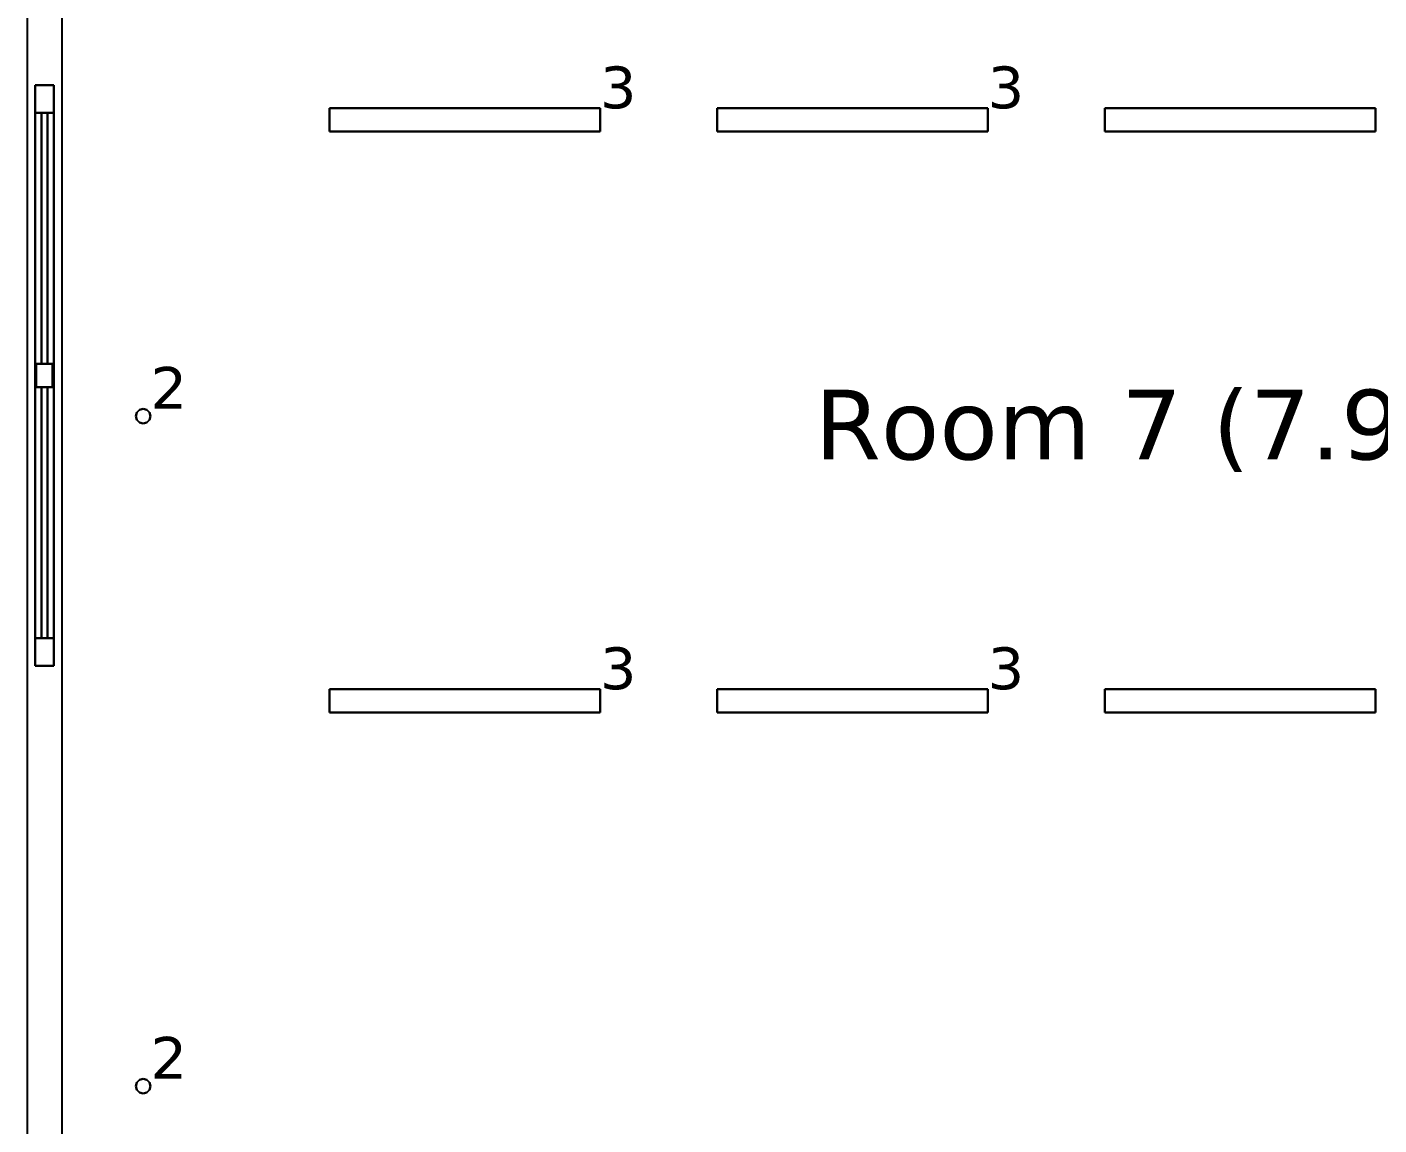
# Model space of a CAD drawing. Header units: inches. Extents: x -7.9 to 71.6, y -16.6 to 8.4.
# Drawn here: x -7.9 to -2.08, y -11.88 to -7.15 of the extents above; entities that cross this region are included whole.
import ezdxf

# ---------------------------------------------------------------- set-up
doc = ezdxf.new("R2010")
doc.units = ezdxf.units.IN
doc.header["$MEASUREMENT"] = 0
for name, color, linetype, true_color in [('DLX_APERT', 7, 'Continuous', 0x969696), ('DLX_CALC', 3, 'Continuous', 0x00ff00), ('DLX_CONT', 7, 'Continuous', 0x969696), ('DLX_DESC', 7, 'Continuous', 0x969696), ('DLX_LUM', 7, 'Continuous', 0x7f7f7f), ('DLX_LUMKEY_IDX', 7, 'Continuous', 0x969696)]:
    doc.layers.add(name, color=color, linetype=linetype, true_color=true_color)
doc.styles.add('TableTextStyle', font='')
doc.styles.get('TableTextStyle').set_extended_font_data('VERDANA.TTF')

msp = doc.modelspace()

# ---------------------------------------------------------------- linework, layer by layer
at = {"layer": 'DLX_APERT'}
for points in [[(-7.785, -7.4, 0), (-7.865, -7.4, 0)], [(-7.865, -7.4, 0), (-7.865, -9.9, 0)], [(-7.785, -7.4, 0), (-7.865, -7.4, 0)], [(-7.865, -7.4, 0), (-7.865, -7.4, 0)], [(-7.865, -7.4, 0), (-7.785, -7.4, 0)], [(-7.865, -9.9, 0), (-7.865, -7.4, 0)], [(-7.865, -7.4, 0), (-7.785, -7.4, 0)], [(-7.865, -9.9, 0), (-7.865, -7.4, 0)], [(-7.865, -7.4, 0), (-7.865, -7.4, 0)], [(-7.865, -7.4, 0), (-7.865, -9.9, 0)], [(-7.785, -9.9, 0), (-7.785, -7.4, 0)], [(-7.785, -7.4, 0), (-7.785, -7.4, 0)], [(-7.785, -7.4, 0), (-7.785, -9.9, 0)], [(-7.785, -9.9, 0), (-7.785, -7.4, 0)], [(-7.785, -7.4, 0), (-7.785, -7.4, 0)], [(-7.785, -7.4, 0), (-7.785, -9.9, 0)], [(-7.865, -9.78, 0), (-7.865, -7.52, 0)], [(-7.865, -7.52, 0), (-7.865, -7.52, 0)], [(-7.865, -7.52, 0), (-7.865, -9.78, 0)], [(-7.865, -9.78, 0), (-7.865, -7.52, 0)], [(-7.865, -7.52, 0), (-7.8375, -7.52, 0)], [(-7.8375, -7.52, 0), (-7.865, -7.52, 0)], [(-7.865, -7.52, 0), (-7.865, -7.52, 0)], [(-7.865, -7.52, 0), (-7.8375, -7.52, 0)], [(-7.8375, -7.52, 0), (-7.865, -7.52, 0)], [(-7.865, -7.52, 0), (-7.865, -9.78, 0)], [(-7.8375, -7.52, 0), (-7.8375, -8.6, 0)], [(-7.8375, -7.52, 0), (-7.8375, -7.52, 0)], [(-7.8375, -8.6, 0), (-7.8375, -7.52, 0)], [(-7.8375, -7.52, 0), (-7.8125, -7.52, 0)], [(-7.8375, -7.52, 0), (-7.8375, -7.52, 0)], [(-7.8375, -7.52, 0), (-7.8125, -7.52, 0)], [(-7.8125, -7.52, 0), (-7.8375, -7.52, 0)], [(-7.8125, -7.52, 0), (-7.8375, -7.52, 0)], [(-7.8375, -7.52, 0), (-7.8375, -8.6, 0)], [(-7.8375, -8.6, 0), (-7.8375, -7.52, 0)], [(-7.8375, -8.6, 0), (-7.8375, -7.52, 0)], [(-7.8375, -7.52, 0), (-7.8375, -7.52, 0)], [(-7.8375, -7.52, 0), (-7.8375, -8.6, 0)], [(-7.8125, -7.52, 0), (-7.8375, -7.52, 0)], [(-7.8375, -7.52, 0), (-7.8375, -8.6, 0)], [(-7.8125, -7.52, 0), (-7.8375, -7.52, 0)], [(-7.8375, -7.52, 0), (-7.8375, -7.52, 0)], [(-7.8375, -7.52, 0), (-7.8125, -7.52, 0)], [(-7.8375, -8.6, 0), (-7.8375, -7.52, 0)], [(-7.8375, -7.52, 0), (-7.8125, -7.52, 0)], [(-7.785, -7.52, 0), (-7.8125, -7.52, 0)], [(-7.8125, -7.52, 0), (-7.8125, -8.6, 0)], [(-7.8125, -7.52, 0), (-7.8125, -8.6, 0)], [(-7.8125, -7.52, 0), (-7.8125, -7.52, 0)], [(-7.8125, -7.52, 0), (-7.785, -7.52, 0)], [(-7.785, -7.52, 0), (-7.8125, -7.52, 0)], [(-7.8125, -7.52, 0), (-7.8125, -7.52, 0)], [(-7.8125, -8.6, 0), (-7.8125, -7.52, 0)], [(-7.8125, -8.6, 0), (-7.8125, -7.52, 0)], [(-7.8125, -7.52, 0), (-7.785, -7.52, 0)], [(-7.8125, -8.6, 0), (-7.8125, -7.52, 0)], [(-7.8125, -7.52, 0), (-7.8125, -7.52, 0)], [(-7.8125, -7.52, 0), (-7.8125, -8.6, 0)], [(-7.8125, -8.6, 0), (-7.8125, -7.52, 0)], [(-7.8125, -7.52, 0), (-7.8125, -7.52, 0)], [(-7.8125, -7.52, 0), (-7.8125, -8.6, 0)], [(-7.785, -9.78, 0), (-7.785, -7.52, 0)], [(-7.785, -7.52, 0), (-7.785, -7.52, 0)], [(-7.785, -7.52, 0), (-7.785, -9.78, 0)], [(-7.785, -9.78, 0), (-7.785, -7.52, 0)], [(-7.785, -7.52, 0), (-7.785, -7.52, 0)], [(-7.785, -7.52, 0), (-7.785, -9.78, 0)], [(-7.8375, -8.6, 0), (-7.86, -8.6, 0)], [(-7.86, -8.6, 0), (-7.86, -8.7, 0)], [(-7.86, -8.7, 0), (-7.86, -8.6, 0)], [(-7.86, -8.6, 0), (-7.8375, -8.6, 0)], [(-7.86, -8.7, 0), (-7.86, -8.6, 0)], [(-7.86, -8.6, 0), (-7.8375, -8.6, 0)], [(-7.86, -8.6, 0), (-7.86, -8.7, 0)], [(-7.8375, -8.6, 0), (-7.86, -8.6, 0)], [(-7.8375, -8.6, 0), (-7.86, -8.6, 0)], [(-7.86, -8.6, 0), (-7.86, -8.6, 0)], [(-7.86, -8.6, 0), (-7.8375, -8.6, 0)], [(-7.86, -8.6, 0), (-7.86, -8.6, 0)], [(-7.86, -8.6, 0), (-7.86, -8.7, 0)], [(-7.86, -8.7, 0), (-7.86, -8.6, 0)], [(-7.8375, -8.6, 0), (-7.86, -8.6, 0)], [(-7.86, -8.6, 0), (-7.86, -8.7, 0)], [(-7.86, -8.6, 0), (-7.8375, -8.6, 0)], [(-7.86, -8.7, 0), (-7.86, -8.6, 0)], [(-7.8125, -8.6, 0), (-7.8375, -8.6, 0)], [(-7.8375, -8.6, 0), (-7.8125, -8.6, 0)], [(-7.8375, -8.6, 0), (-7.8125, -8.6, 0)], [(-7.8125, -8.6, 0), (-7.8375, -8.6, 0)], [(-7.8375, -8.6, 0), (-7.8375, -8.6, 0)], [(-7.8375, -8.6, 0), (-7.8125, -8.6, 0)], [(-7.8125, -8.6, 0), (-7.8375, -8.6, 0)], [(-7.8375, -8.6, 0), (-7.8375, -8.6, 0)], [(-7.8125, -8.6, 0), (-7.8375, -8.6, 0)], [(-7.8375, -8.6, 0), (-7.8125, -8.6, 0)], [(-7.8125, -8.6, 0), (-7.8375, -8.6, 0)], [(-7.8375, -8.6, 0), (-7.8375, -8.6, 0)], [(-7.8375, -8.6, 0), (-7.8125, -8.6, 0)], [(-7.8375, -8.6, 0), (-7.8375, -8.6, 0)], [(-7.8375, -8.6, 0), (-7.8125, -8.6, 0)], [(-7.8125, -8.6, 0), (-7.8375, -8.6, 0)], [(-7.8125, -8.6, 0), (-7.79, -8.6, 0)], [(-7.79, -8.6, 0), (-7.8125, -8.6, 0)], [(-7.8125, -8.6, 0), (-7.79, -8.6, 0)], [(-7.79, -8.6, 0), (-7.8125, -8.6, 0)], [(-7.8125, -8.6, 0), (-7.8125, -8.6, 0)], [(-7.8125, -8.6, 0), (-7.79, -8.6, 0)], [(-7.79, -8.6, 0), (-7.8125, -8.6, 0)], [(-7.8125, -8.6, 0), (-7.8125, -8.6, 0)], [(-7.79, -8.6, 0), (-7.8125, -8.6, 0)], [(-7.8125, -8.6, 0), (-7.79, -8.6, 0)], [(-7.8125, -8.6, 0), (-7.8125, -8.6, 0)], [(-7.8125, -8.6, 0), (-7.8125, -8.6, 0)], [(-7.79, -8.6, 0), (-7.79, -8.7, 0)], [(-7.79, -8.7, 0), (-7.79, -8.6, 0)], [(-7.79, -8.6, 0), (-7.79, -8.7, 0)], [(-7.79, -8.7, 0), (-7.79, -8.6, 0)], [(-7.79, -8.6, 0), (-7.79, -8.6, 0)], [(-7.79, -8.6, 0), (-7.79, -8.7, 0)], [(-7.79, -8.7, 0), (-7.79, -8.6, 0)], [(-7.79, -8.6, 0), (-7.79, -8.6, 0)], [(-7.79, -8.7, 0), (-7.79, -8.6, 0)], [(-7.79, -8.6, 0), (-7.79, -8.7, 0)], [(-7.86, -8.7, 0), (-7.8375, -8.7, 0)], [(-7.8375, -8.7, 0), (-7.86, -8.7, 0)], [(-7.8375, -8.7, 0), (-7.86, -8.7, 0)], [(-7.86, -8.7, 0), (-7.8375, -8.7, 0)], [(-7.86, -8.7, 0), (-7.86, -8.7, 0)], [(-7.8375, -8.7, 0), (-7.86, -8.7, 0)], [(-7.86, -8.7, 0), (-7.86, -8.7, 0)], [(-7.86, -8.7, 0), (-7.8375, -8.7, 0)], [(-7.86, -8.7, 0), (-7.8375, -8.7, 0)], [(-7.8375, -8.7, 0), (-7.86, -8.7, 0)], [(-7.8375, -8.7, 0), (-7.8375, -9.78, 0)], [(-7.8375, -9.78, 0), (-7.8375, -8.7, 0)], [(-7.8375, -8.7, 0), (-7.8125, -8.7, 0)], [(-7.8125, -8.7, 0), (-7.8375, -8.7, 0)], [(-7.8375, -8.7, 0), (-7.8375, -9.78, 0)], [(-7.8125, -8.7, 0), (-7.8375, -8.7, 0)], [(-7.8375, -9.78, 0), (-7.8375, -8.7, 0)], [(-7.8375, -8.7, 0), (-7.8125, -8.7, 0)], [(-7.8375, -8.7, 0), (-7.8375, -8.7, 0)], [(-7.8375, -8.7, 0), (-7.8125, -8.7, 0)], [(-7.8125, -8.7, 0), (-7.8375, -8.7, 0)], [(-7.8375, -8.7, 0), (-7.8375, -8.7, 0)], [(-7.8375, -8.7, 0), (-7.8125, -8.7, 0)], [(-7.8125, -8.7, 0), (-7.8375, -8.7, 0)], [(-7.8125, -8.7, 0), (-7.8375, -8.7, 0)], [(-7.8375, -8.7, 0), (-7.8375, -8.7, 0)], [(-7.8375, -8.7, 0), (-7.8125, -8.7, 0)], [(-7.8375, -9.78, 0), (-7.8375, -8.7, 0)], [(-7.8375, -8.7, 0), (-7.8375, -8.7, 0)], [(-7.8375, -8.7, 0), (-7.8375, -9.78, 0)], [(-7.8125, -8.7, 0), (-7.8375, -8.7, 0)], [(-7.8375, -8.7, 0), (-7.8375, -9.78, 0)], [(-7.8375, -9.78, 0), (-7.8375, -8.7, 0)], [(-7.8375, -8.7, 0), (-7.8125, -8.7, 0)], [(-7.79, -8.7, 0), (-7.8125, -8.7, 0)], [(-7.8125, -8.7, 0), (-7.8125, -9.78, 0)], [(-7.8125, -8.7, 0), (-7.8125, -9.78, 0)], [(-7.8125, -9.78, 0), (-7.8125, -8.7, 0)], [(-7.8125, -9.78, 0), (-7.8125, -8.7, 0)], [(-7.8125, -8.7, 0), (-7.79, -8.7, 0)], [(-7.79, -8.7, 0), (-7.8125, -8.7, 0)], [(-7.8125, -8.7, 0), (-7.79, -8.7, 0)], [(-7.8125, -8.7, 0), (-7.8125, -8.7, 0)], [(-7.8125, -8.7, 0), (-7.79, -8.7, 0)], [(-7.79, -8.7, 0), (-7.8125, -8.7, 0)], [(-7.8125, -8.7, 0), (-7.8125, -8.7, 0)], [(-7.8125, -8.7, 0), (-7.79, -8.7, 0)], [(-7.79, -8.7, 0), (-7.8125, -8.7, 0)], [(-7.8125, -9.78, 0), (-7.8125, -8.7, 0)], [(-7.8125, -8.7, 0), (-7.8125, -8.7, 0)], [(-7.8125, -8.7, 0), (-7.8125, -9.78, 0)], [(-7.8125, -8.7, 0), (-7.8125, -8.7, 0)], [(-7.8125, -9.78, 0), (-7.8125, -8.7, 0)], [(-7.8125, -8.7, 0), (-7.8125, -9.78, 0)], [(-7.79, -8.7, 0), (-7.79, -8.7, 0)], [(-7.79, -8.7, 0), (-7.79, -8.7, 0)], [(-7.865, -9.78, 0), (-7.865, -9.78, 0)], [(-7.8375, -9.78, 0), (-7.865, -9.78, 0)], [(-7.8375, -9.78, 0), (-7.865, -9.78, 0)], [(-7.865, -9.78, 0), (-7.865, -9.78, 0)], [(-7.865, -9.78, 0), (-7.8375, -9.78, 0)], [(-7.865, -9.78, 0), (-7.8375, -9.78, 0)], [(-7.8375, -9.78, 0), (-7.8375, -9.78, 0)], [(-7.8375, -9.78, 0), (-7.8125, -9.78, 0)], [(-7.8125, -9.78, 0), (-7.8375, -9.78, 0)], [(-7.8125, -9.78, 0), (-7.8375, -9.78, 0)], [(-7.8375, -9.78, 0), (-7.8375, -9.78, 0)], [(-7.8375, -9.78, 0), (-7.8125, -9.78, 0)], [(-7.8375, -9.78, 0), (-7.8375, -9.78, 0)], [(-7.8375, -9.78, 0), (-7.8125, -9.78, 0)], [(-7.8125, -9.78, 0), (-7.8375, -9.78, 0)], [(-7.8375, -9.78, 0), (-7.8375, -9.78, 0)], [(-7.8375, -9.78, 0), (-7.8125, -9.78, 0)], [(-7.8125, -9.78, 0), (-7.8375, -9.78, 0)], [(-7.8125, -9.78, 0), (-7.8125, -9.78, 0)], [(-7.8125, -9.78, 0), (-7.785, -9.78, 0)], [(-7.8125, -9.78, 0), (-7.8125, -9.78, 0)], [(-7.8125, -9.78, 0), (-7.785, -9.78, 0)], [(-7.785, -9.78, 0), (-7.8125, -9.78, 0)], [(-7.785, -9.78, 0), (-7.8125, -9.78, 0)], [(-7.8125, -9.78, 0), (-7.8125, -9.78, 0)], [(-7.8125, -9.78, 0), (-7.8125, -9.78, 0)], [(-7.785, -9.78, 0), (-7.785, -9.78, 0)], [(-7.785, -9.78, 0), (-7.785, -9.78, 0)], [(-7.865, -9.9, 0), (-7.785, -9.9, 0)], [(-7.785, -9.9, 0), (-7.865, -9.9, 0)], [(-7.785, -9.9, 0), (-7.865, -9.9, 0)], [(-7.865, -9.9, 0), (-7.865, -9.9, 0)], [(-7.865, -9.9, 0), (-7.785, -9.9, 0)], [(-7.865, -9.9, 0), (-7.865, -9.9, 0)], [(-7.785, -9.9, 0), (-7.785, -9.9, 0)], [(-7.785, -9.9, 0), (-7.785, -9.9, 0)]]:
    msp.add_polyline3d(points, dxfattribs=at)
at = {"layer": 'DLX_CALC'}
msp.add_polyline3d([(-7.75, -5.5, 0), (-7.75, -12.1, 0)], dxfattribs=at)
at = {"layer": 'DLX_CONT'}
for points in [[(-7.9, -5.3, 0), (-7.9, -12.3, 0)], [(-7.75, -5.5, 0), (-7.75, -12.1, 0)]]:
    msp.add_polyline3d(points, dxfattribs=at)
at = {"layer": 'DLX_LUM'}
for points in [[(-6.5977, -7.6, 0), (-6.5977, -7.5, 0)], [(-6.5977, -7.5, 0), (-6.5977, -7.5, 0)], [(-6.5977, -7.5, 0), (-6.5977, -7.6, 0)], [(-6.5977, -7.5, 0), (-5.4327, -7.5, 0)], [(-5.4327, -7.5, 0), (-6.5977, -7.5, 0)], [(-6.5977, -7.5, 0), (-6.5977, -7.5, 0)], [(-6.5977, -7.5, 0), (-6.5977, -7.6, 0)], [(-5.4327, -7.5, 0), (-6.5977, -7.5, 0)], [(-6.5977, -7.6, 0), (-6.5977, -7.5, 0)], [(-6.5977, -7.5, 0), (-5.4327, -7.5, 0)], [(-5.4327, -7.5, 0), (-5.4327, -7.6, 0)], [(-5.4327, -7.6, 0), (-5.4327, -7.5, 0)], [(-5.4327, -7.5, 0), (-5.4327, -7.5, 0)], [(-5.4327, -7.5, 0), (-5.4327, -7.5, 0)], [(-5.4327, -7.6, 0), (-5.4327, -7.5, 0)], [(-5.4327, -7.5, 0), (-5.4327, -7.6, 0)], [(-4.9282, -7.6, 0), (-4.9282, -7.5, 0)], [(-4.9282, -7.5, 0), (-4.9282, -7.5, 0)], [(-4.9282, -7.5, 0), (-4.9282, -7.6, 0)], [(-4.9282, -7.5, 0), (-3.7632, -7.5, 0)], [(-3.7632, -7.5, 0), (-4.9282, -7.5, 0)], [(-4.9282, -7.5, 0), (-4.9282, -7.5, 0)], [(-4.9282, -7.5, 0), (-4.9282, -7.6, 0)], [(-3.7632, -7.5, 0), (-4.9282, -7.5, 0)], [(-4.9282, -7.6, 0), (-4.9282, -7.5, 0)], [(-4.9282, -7.5, 0), (-3.7632, -7.5, 0)], [(-3.7632, -7.5, 0), (-3.7632, -7.6, 0)], [(-3.7632, -7.6, 0), (-3.7632, -7.5, 0)], [(-3.7632, -7.5, 0), (-3.7632, -7.5, 0)], [(-3.7632, -7.5, 0), (-3.7632, -7.5, 0)], [(-3.7632, -7.6, 0), (-3.7632, -7.5, 0)], [(-3.7632, -7.5, 0), (-3.7632, -7.6, 0)], [(-3.2587, -7.6, 0), (-3.2587, -7.5, 0)], [(-3.2587, -7.5, 0), (-3.2587, -7.5, 0)], [(-3.2587, -7.5, 0), (-3.2587, -7.6, 0)], [(-3.2587, -7.5, 0), (-2.0937, -7.5, 0)], [(-2.0937, -7.5, 0), (-3.2587, -7.5, 0)], [(-3.2587, -7.5, 0), (-3.2587, -7.5, 0)], [(-3.2587, -7.5, 0), (-3.2587, -7.6, 0)], [(-2.0937, -7.5, 0), (-3.2587, -7.5, 0)], [(-3.2587, -7.6, 0), (-3.2587, -7.5, 0)], [(-3.2587, -7.5, 0), (-2.0937, -7.5, 0)], [(-2.0937, -7.5, 0), (-2.0937, -7.6, 0)], [(-2.0937, -7.6, 0), (-2.0937, -7.5, 0)], [(-2.0937, -7.5, 0), (-2.0937, -7.5, 0)], [(-2.0937, -7.5, 0), (-2.0937, -7.5, 0)], [(-2.0937, -7.6, 0), (-2.0937, -7.5, 0)], [(-2.0937, -7.5, 0), (-2.0937, -7.6, 0)], [(-5.4327, -7.6, 0), (-6.5977, -7.6, 0)], [(-6.5977, -7.6, 0), (-6.5977, -7.6, 0)], [(-6.5977, -7.6, 0), (-5.4327, -7.6, 0)], [(-6.5977, -7.6, 0), (-6.5977, -7.6, 0)], [(-6.5977, -7.6, 0), (-5.4327, -7.6, 0)], [(-5.4327, -7.6, 0), (-6.5977, -7.6, 0)], [(-5.4327, -7.6, 0), (-5.4327, -7.6, 0)], [(-5.4327, -7.6, 0), (-5.4327, -7.6, 0)], [(-3.7632, -7.6, 0), (-4.9282, -7.6, 0)], [(-4.9282, -7.6, 0), (-4.9282, -7.6, 0)], [(-4.9282, -7.6, 0), (-3.7632, -7.6, 0)], [(-4.9282, -7.6, 0), (-4.9282, -7.6, 0)], [(-4.9282, -7.6, 0), (-3.7632, -7.6, 0)], [(-3.7632, -7.6, 0), (-4.9282, -7.6, 0)], [(-3.7632, -7.6, 0), (-3.7632, -7.6, 0)], [(-3.7632, -7.6, 0), (-3.7632, -7.6, 0)], [(-2.0937, -7.6, 0), (-3.2587, -7.6, 0)], [(-3.2587, -7.6, 0), (-3.2587, -7.6, 0)], [(-3.2587, -7.6, 0), (-2.0937, -7.6, 0)], [(-3.2587, -7.6, 0), (-3.2587, -7.6, 0)], [(-3.2587, -7.6, 0), (-2.0937, -7.6, 0)], [(-2.0937, -7.6, 0), (-3.2587, -7.6, 0)], [(-2.0937, -7.6, 0), (-2.0937, -7.6, 0)], [(-2.0937, -7.6, 0), (-2.0937, -7.6, 0)], [(-7.432, -8.825, 0), (-7.4277, -8.809, 0)], [(-7.4277, -8.809, 0), (-7.432, -8.825, 0)], [(-7.4277, -8.809, 0), (-7.432, -8.825, 0)], [(-7.432, -8.825, 0), (-7.4277, -8.809, 0)], [(-7.4277, -8.841, 0), (-7.432, -8.825, 0)], [(-7.432, -8.825, 0), (-7.432, -8.825, 0)], [(-7.432, -8.825, 0), (-7.4277, -8.841, 0)], [(-7.432, -8.825, 0), (-7.432, -8.825, 0)], [(-7.432, -8.825, 0), (-7.4277, -8.841, 0)], [(-7.4277, -8.841, 0), (-7.432, -8.825, 0)], [(-7.4277, -8.809, 0), (-7.416, -8.7973, 0)], [(-7.416, -8.7973, 0), (-7.4277, -8.809, 0)], [(-7.416, -8.7973, 0), (-7.4277, -8.809, 0)], [(-7.4277, -8.809, 0), (-7.416, -8.7973, 0)], [(-7.4277, -8.809, 0), (-7.4277, -8.809, 0)], [(-7.4277, -8.809, 0), (-7.4277, -8.809, 0)], [(-7.416, -8.8527, 0), (-7.4277, -8.841, 0)], [(-7.4277, -8.841, 0), (-7.4277, -8.841, 0)], [(-7.4277, -8.841, 0), (-7.416, -8.8527, 0)], [(-7.4277, -8.841, 0), (-7.4277, -8.841, 0)], [(-7.4277, -8.841, 0), (-7.416, -8.8527, 0)], [(-7.416, -8.8527, 0), (-7.4277, -8.841, 0)], [(-7.416, -8.7973, 0), (-7.4, -8.793, 0)], [(-7.4, -8.793, 0), (-7.416, -8.7973, 0)], [(-7.4, -8.793, 0), (-7.416, -8.7973, 0)], [(-7.416, -8.7973, 0), (-7.4, -8.793, 0)], [(-7.416, -8.7973, 0), (-7.416, -8.7973, 0)], [(-7.416, -8.7973, 0), (-7.416, -8.7973, 0)], [(-7.4, -8.793, 0), (-7.4, -8.793, 0)], [(-7.4, -8.793, 0), (-7.384, -8.7973, 0)], [(-7.384, -8.7973, 0), (-7.4, -8.793, 0)], [(-7.4, -8.793, 0), (-7.4, -8.793, 0)], [(-7.384, -8.7973, 0), (-7.4, -8.793, 0)], [(-7.4, -8.793, 0), (-7.384, -8.7973, 0)], [(-7.384, -8.7973, 0), (-7.384, -8.7973, 0)], [(-7.384, -8.7973, 0), (-7.3723, -8.809, 0)], [(-7.3723, -8.809, 0), (-7.384, -8.7973, 0)], [(-7.384, -8.7973, 0), (-7.384, -8.7973, 0)], [(-7.3723, -8.809, 0), (-7.384, -8.7973, 0)], [(-7.384, -8.7973, 0), (-7.3723, -8.809, 0)], [(-7.3723, -8.841, 0), (-7.384, -8.8527, 0)], [(-7.384, -8.8527, 0), (-7.3723, -8.841, 0)], [(-7.384, -8.8527, 0), (-7.3723, -8.841, 0)], [(-7.3723, -8.841, 0), (-7.384, -8.8527, 0)], [(-7.3723, -8.809, 0), (-7.3723, -8.809, 0)], [(-7.3723, -8.809, 0), (-7.368, -8.825, 0)], [(-7.368, -8.825, 0), (-7.3723, -8.809, 0)], [(-7.3723, -8.809, 0), (-7.3723, -8.809, 0)], [(-7.368, -8.825, 0), (-7.3723, -8.809, 0)], [(-7.3723, -8.809, 0), (-7.368, -8.825, 0)], [(-7.368, -8.825, 0), (-7.3723, -8.841, 0)], [(-7.3723, -8.841, 0), (-7.368, -8.825, 0)], [(-7.3723, -8.841, 0), (-7.368, -8.825, 0)], [(-7.368, -8.825, 0), (-7.3723, -8.841, 0)], [(-7.3723, -8.841, 0), (-7.3723, -8.841, 0)], [(-7.3723, -8.841, 0), (-7.3723, -8.841, 0)], [(-7.368, -8.825, 0), (-7.368, -8.825, 0)], [(-7.368, -8.825, 0), (-7.368, -8.825, 0)], [(-7.4, -8.857, 0), (-7.416, -8.8527, 0)], [(-7.416, -8.8527, 0), (-7.416, -8.8527, 0)], [(-7.416, -8.8527, 0), (-7.4, -8.857, 0)], [(-7.416, -8.8527, 0), (-7.416, -8.8527, 0)], [(-7.416, -8.8527, 0), (-7.4, -8.857, 0)], [(-7.4, -8.857, 0), (-7.416, -8.8527, 0)], [(-7.384, -8.8527, 0), (-7.4, -8.857, 0)], [(-7.4, -8.857, 0), (-7.384, -8.8527, 0)], [(-7.4, -8.857, 0), (-7.384, -8.8527, 0)], [(-7.384, -8.8527, 0), (-7.4, -8.857, 0)], [(-7.4, -8.857, 0), (-7.4, -8.857, 0)], [(-7.4, -8.857, 0), (-7.4, -8.857, 0)], [(-7.384, -8.8527, 0), (-7.384, -8.8527, 0)], [(-7.384, -8.8527, 0), (-7.384, -8.8527, 0)], [(-6.5977, -10.1, 0), (-6.5977, -10, 0)], [(-6.5977, -10, 0), (-6.5977, -10, 0)], [(-6.5977, -10, 0), (-6.5977, -10.1, 0)], [(-6.5977, -10, 0), (-5.4327, -10, 0)], [(-5.4327, -10, 0), (-6.5977, -10, 0)], [(-6.5977, -10, 0), (-6.5977, -10, 0)], [(-6.5977, -10, 0), (-6.5977, -10.1, 0)], [(-5.4327, -10, 0), (-6.5977, -10, 0)], [(-6.5977, -10.1, 0), (-6.5977, -10, 0)], [(-6.5977, -10, 0), (-5.4327, -10, 0)], [(-5.4327, -10, 0), (-5.4327, -10.1, 0)], [(-5.4327, -10.1, 0), (-5.4327, -10, 0)], [(-5.4327, -10, 0), (-5.4327, -10, 0)], [(-5.4327, -10, 0), (-5.4327, -10, 0)], [(-5.4327, -10.1, 0), (-5.4327, -10, 0)], [(-5.4327, -10, 0), (-5.4327, -10.1, 0)], [(-4.9282, -10.1, 0), (-4.9282, -10, 0)], [(-4.9282, -10, 0), (-4.9282, -10, 0)], [(-4.9282, -10, 0), (-4.9282, -10.1, 0)], [(-4.9282, -10, 0), (-3.7632, -10, 0)], [(-3.7632, -10, 0), (-4.9282, -10, 0)], [(-4.9282, -10, 0), (-4.9282, -10, 0)], [(-4.9282, -10, 0), (-4.9282, -10.1, 0)], [(-3.7632, -10, 0), (-4.9282, -10, 0)], [(-4.9282, -10.1, 0), (-4.9282, -10, 0)], [(-4.9282, -10, 0), (-3.7632, -10, 0)], [(-3.7632, -10, 0), (-3.7632, -10.1, 0)], [(-3.7632, -10.1, 0), (-3.7632, -10, 0)], [(-3.7632, -10, 0), (-3.7632, -10, 0)], [(-3.7632, -10, 0), (-3.7632, -10, 0)], [(-3.7632, -10.1, 0), (-3.7632, -10, 0)], [(-3.7632, -10, 0), (-3.7632, -10.1, 0)], [(-3.2587, -10.1, 0), (-3.2587, -10, 0)], [(-3.2587, -10, 0), (-3.2587, -10, 0)], [(-3.2587, -10, 0), (-3.2587, -10.1, 0)], [(-3.2587, -10, 0), (-2.0937, -10, 0)], [(-2.0937, -10, 0), (-3.2587, -10, 0)], [(-3.2587, -10, 0), (-3.2587, -10, 0)], [(-3.2587, -10, 0), (-3.2587, -10.1, 0)], [(-2.0937, -10, 0), (-3.2587, -10, 0)], [(-3.2587, -10.1, 0), (-3.2587, -10, 0)], [(-3.2587, -10, 0), (-2.0937, -10, 0)], [(-2.0937, -10, 0), (-2.0937, -10.1, 0)], [(-2.0937, -10.1, 0), (-2.0937, -10, 0)], [(-2.0937, -10, 0), (-2.0937, -10, 0)], [(-2.0937, -10, 0), (-2.0937, -10, 0)], [(-2.0937, -10.1, 0), (-2.0937, -10, 0)], [(-2.0937, -10, 0), (-2.0937, -10.1, 0)], [(-5.4327, -10.1, 0), (-6.5977, -10.1, 0)], [(-6.5977, -10.1, 0), (-6.5977, -10.1, 0)], [(-6.5977, -10.1, 0), (-5.4327, -10.1, 0)], [(-6.5977, -10.1, 0), (-6.5977, -10.1, 0)], [(-6.5977, -10.1, 0), (-5.4327, -10.1, 0)], [(-5.4327, -10.1, 0), (-6.5977, -10.1, 0)], [(-5.4327, -10.1, 0), (-5.4327, -10.1, 0)], [(-5.4327, -10.1, 0), (-5.4327, -10.1, 0)], [(-3.7632, -10.1, 0), (-4.9282, -10.1, 0)], [(-4.9282, -10.1, 0), (-4.9282, -10.1, 0)], [(-4.9282, -10.1, 0), (-3.7632, -10.1, 0)], [(-4.9282, -10.1, 0), (-4.9282, -10.1, 0)], [(-4.9282, -10.1, 0), (-3.7632, -10.1, 0)], [(-3.7632, -10.1, 0), (-4.9282, -10.1, 0)], [(-3.7632, -10.1, 0), (-3.7632, -10.1, 0)], [(-3.7632, -10.1, 0), (-3.7632, -10.1, 0)], [(-2.0937, -10.1, 0), (-3.2587, -10.1, 0)], [(-3.2587, -10.1, 0), (-3.2587, -10.1, 0)], [(-3.2587, -10.1, 0), (-2.0937, -10.1, 0)], [(-3.2587, -10.1, 0), (-3.2587, -10.1, 0)], [(-3.2587, -10.1, 0), (-2.0937, -10.1, 0)], [(-2.0937, -10.1, 0), (-3.2587, -10.1, 0)], [(-2.0937, -10.1, 0), (-2.0937, -10.1, 0)], [(-2.0937, -10.1, 0), (-2.0937, -10.1, 0)], [(-7.432, -11.7083, 0), (-7.4277, -11.6923, 0)], [(-7.4277, -11.6923, 0), (-7.432, -11.7083, 0)], [(-7.4277, -11.6923, 0), (-7.432, -11.7083, 0)], [(-7.432, -11.7083, 0), (-7.4277, -11.6923, 0)], [(-7.4277, -11.6923, 0), (-7.416, -11.6806, 0)], [(-7.416, -11.6806, 0), (-7.4277, -11.6923, 0)], [(-7.416, -11.6806, 0), (-7.4277, -11.6923, 0)], [(-7.4277, -11.6923, 0), (-7.416, -11.6806, 0)], [(-7.4277, -11.6923, 0), (-7.4277, -11.6923, 0)], [(-7.4277, -11.6923, 0), (-7.4277, -11.6923, 0)], [(-7.416, -11.6806, 0), (-7.4, -11.6763, 0)], [(-7.4, -11.6763, 0), (-7.416, -11.6806, 0)], [(-7.4, -11.6763, 0), (-7.416, -11.6806, 0)], [(-7.416, -11.6806, 0), (-7.4, -11.6763, 0)], [(-7.416, -11.6806, 0), (-7.416, -11.6806, 0)], [(-7.416, -11.6806, 0), (-7.416, -11.6806, 0)], [(-7.4, -11.6763, 0), (-7.4, -11.6763, 0)], [(-7.4, -11.6763, 0), (-7.384, -11.6806, 0)], [(-7.384, -11.6806, 0), (-7.4, -11.6763, 0)], [(-7.4, -11.6763, 0), (-7.4, -11.6763, 0)], [(-7.384, -11.6806, 0), (-7.4, -11.6763, 0)], [(-7.4, -11.6763, 0), (-7.384, -11.6806, 0)], [(-7.384, -11.6806, 0), (-7.384, -11.6806, 0)], [(-7.384, -11.6806, 0), (-7.3723, -11.6923, 0)], [(-7.3723, -11.6923, 0), (-7.384, -11.6806, 0)], [(-7.384, -11.6806, 0), (-7.384, -11.6806, 0)], [(-7.3723, -11.6923, 0), (-7.384, -11.6806, 0)], [(-7.384, -11.6806, 0), (-7.3723, -11.6923, 0)], [(-7.3723, -11.6923, 0), (-7.3723, -11.6923, 0)], [(-7.3723, -11.6923, 0), (-7.368, -11.7083, 0)], [(-7.368, -11.7083, 0), (-7.3723, -11.6923, 0)], [(-7.3723, -11.6923, 0), (-7.3723, -11.6923, 0)], [(-7.368, -11.7083, 0), (-7.3723, -11.6923, 0)], [(-7.3723, -11.6923, 0), (-7.368, -11.7083, 0)], [(-7.4277, -11.7243, 0), (-7.432, -11.7083, 0)], [(-7.432, -11.7083, 0), (-7.432, -11.7083, 0)], [(-7.432, -11.7083, 0), (-7.4277, -11.7243, 0)], [(-7.432, -11.7083, 0), (-7.432, -11.7083, 0)], [(-7.432, -11.7083, 0), (-7.4277, -11.7243, 0)], [(-7.4277, -11.7243, 0), (-7.432, -11.7083, 0)], [(-7.416, -11.736, 0), (-7.4277, -11.7243, 0)], [(-7.4277, -11.7243, 0), (-7.4277, -11.7243, 0)], [(-7.4277, -11.7243, 0), (-7.416, -11.736, 0)], [(-7.4277, -11.7243, 0), (-7.4277, -11.7243, 0)], [(-7.4277, -11.7243, 0), (-7.416, -11.736, 0)], [(-7.416, -11.736, 0), (-7.4277, -11.7243, 0)], [(-7.4, -11.7403, 0), (-7.416, -11.736, 0)], [(-7.416, -11.736, 0), (-7.416, -11.736, 0)], [(-7.416, -11.736, 0), (-7.4, -11.7403, 0)], [(-7.416, -11.736, 0), (-7.416, -11.736, 0)], [(-7.416, -11.736, 0), (-7.4, -11.7403, 0)], [(-7.4, -11.7403, 0), (-7.416, -11.736, 0)], [(-7.384, -11.736, 0), (-7.4, -11.7403, 0)], [(-7.4, -11.7403, 0), (-7.384, -11.736, 0)], [(-7.4, -11.7403, 0), (-7.384, -11.736, 0)], [(-7.384, -11.736, 0), (-7.4, -11.7403, 0)], [(-7.4, -11.7403, 0), (-7.4, -11.7403, 0)], [(-7.4, -11.7403, 0), (-7.4, -11.7403, 0)], [(-7.3723, -11.7243, 0), (-7.384, -11.736, 0)], [(-7.384, -11.736, 0), (-7.3723, -11.7243, 0)], [(-7.384, -11.736, 0), (-7.3723, -11.7243, 0)], [(-7.3723, -11.7243, 0), (-7.384, -11.736, 0)], [(-7.384, -11.736, 0), (-7.384, -11.736, 0)], [(-7.384, -11.736, 0), (-7.384, -11.736, 0)], [(-7.368, -11.7083, 0), (-7.3723, -11.7243, 0)], [(-7.3723, -11.7243, 0), (-7.368, -11.7083, 0)], [(-7.3723, -11.7243, 0), (-7.368, -11.7083, 0)], [(-7.368, -11.7083, 0), (-7.3723, -11.7243, 0)], [(-7.3723, -11.7243, 0), (-7.3723, -11.7243, 0)], [(-7.3723, -11.7243, 0), (-7.3723, -11.7243, 0)], [(-7.368, -11.7083, 0), (-7.368, -11.7083, 0)], [(-7.368, -11.7083, 0), (-7.368, -11.7083, 0)]]:
    msp.add_polyline3d(points, dxfattribs=at)

# ---------------------------------------------------------------- texts
at = {"layer": 'DLX_DESC', "style": 'TableTextStyle'}
msp.add_text('Room 7 (7.96 W/m²)', height=0.3, dxfattribs=at).set_placement((-4.5091, -9.0111))
at = {"layer": 'DLX_LUMKEY_IDX', "style": 'TableTextStyle'}
for s, p in [('3', (-5.4327, -7.5)), ('3', (-3.7632, -7.5)), ('2', (-7.368, -8.793)), ('3', (-5.4327, -10)), ('3', (-3.7632, -10)), ('2', (-7.368, -11.6763))]:
    msp.add_text(s, height=0.18, dxfattribs=at).set_placement(p)

doc.saveas('drawing.dxf')
